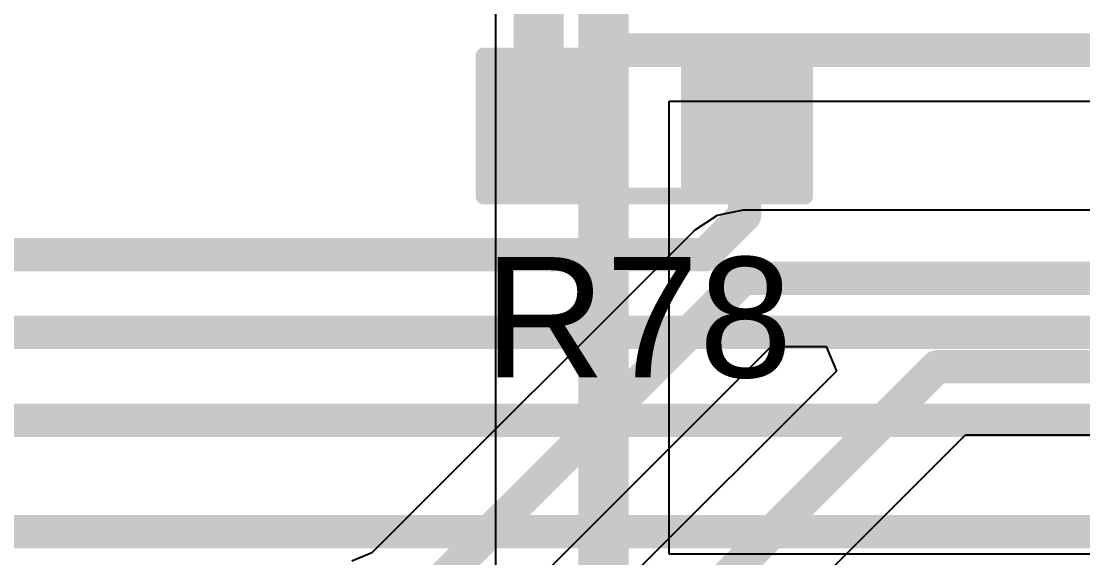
# Model space of a CAD drawing. Header units: inches. Extents: x 0 to 5379, y 0 to 5429.
# Drawn here: x 55.15 to 63.21, y 77.49 to 81.58 of the extents above; entities that cross this region are included whole.
import ezdxf

# ---------------------------------------------------------------- set-up
doc = ezdxf.new("R2010")
doc.units = ezdxf.units.IN
for name, color, linetype in [('PWR', 156, 'Continuous'), ('SIG 01', 90, 'Continuous'), ('Top Layer', 1, 'Continuous'), ('Top Overlay', 2, 'Continuous'), ('Top Paste', 8, 'Continuous'), ('Top Solder', 216, 'Continuous')]:
    doc.layers.add(name, color=color, linetype=linetype)
doc.styles.add('Arial', font='', dxfattribs={"height": 0.2})
doc.styles.get('Arial').set_extended_font_data('Arial')

# ---------------------------------------------------------------- blocks, each defined once
blk = doc.blocks.new('R___0603_661')
at = {"layer": 'Top Layer'}
for points in [[(-0.381, 0.4445), (-0.381, -0.4445), (-1.143, -0.4445), (-1.143, 0.4445)], [(1.143, 0.4445), (1.143, -0.4445), (0.381, -0.4445), (0.381, 0.4445)]]:
    blk.add_hatch(color=1, dxfattribs=at).paths.add_polyline_path(points)
at = {"layer": 'Top Paste'}
for points in [[(-0.381, 0.4445), (-0.381, -0.4445), (-1.143, -0.4445), (-1.143, 0.4445)], [(1.143, 0.4445), (1.143, -0.4445), (0.381, -0.4445), (0.381, 0.4445)]]:
    blk.add_hatch(color=8, dxfattribs=at).paths.add_polyline_path(points)
at = {"layer": 'Top Solder'}
for points in [[(-0.2794, 0.5461), (-0.2794, -0.5461), (-1.2446, -0.5461), (-1.2446, 0.5461)], [(1.2446, 0.5461), (1.2446, -0.5461), (0.2794, -0.5461), (0.2794, 0.5461)]]:
    blk.add_hatch(color=216, dxfattribs=at).paths.add_polyline_path(points)
at = {"layer": 'Top Overlay'}
for points in [[(1.2192, 0.5334, 0.127, 0.127, 0), (-1.2192, 0.5334, 0.127, 0.127, 0)], [(-1.2192, 0.5334, 0.127, 0.127, 0), (-1.2192, -0.5334, 0.127, 0.127, 0)], [(1.2192, 0.5334, 0.127, 0.127, 0), (1.2192, -0.5334, 0.127, 0.127, 0)], [(1.2192, -0.5334, 0.127, 0.127, 0), (-1.2192, -0.5334, 0.127, 0.127, 0)]]:
    blk.add_lwpolyline(points, format="xyseb", dxfattribs=at)
for points in [[(-1.25095, 0.5334, 0.0635, 0.0635, 1), (-1.18745, 0.5334, 0.0635, 0.0635, 1)], [(-1.25095, 0.5334, 0.0635, 0.0635, 1), (-1.18745, 0.5334, 0.0635, 0.0635, 1)], [(1.18745, 0.5334, 0.0635, 0.0635, 1), (1.25095, 0.5334, 0.0635, 0.0635, 1)], [(1.18745, 0.5334, 0.0635, 0.0635, 1), (1.25095, 0.5334, 0.0635, 0.0635, 1)], [(-1.25095, -0.5334, 0.0635, 0.0635, 1), (-1.18745, -0.5334, 0.0635, 0.0635, 1)], [(-1.25095, -0.5334, 0.0635, 0.0635, 1), (-1.18745, -0.5334, 0.0635, 0.0635, 1)], [(1.18745, -0.5334, 0.0635, 0.0635, 1), (1.25095, -0.5334, 0.0635, 0.0635, 1)], [(1.18745, -0.5334, 0.0635, 0.0635, 1), (1.25095, -0.5334, 0.0635, 0.0635, 1)]]:
    blk.add_lwpolyline(points, format="xyseb", close=True, dxfattribs=at)

msp = doc.modelspace()

# ---------------------------------------------------------------- linework, layer by layer
at = {"layer": 'PWR'}
for p, q in [((58.7502, 97.5106), (58.7502, 75.2356)), ((60.071, 77.5208), (60.071, 80.9672)), ((60.071, 80.9672), (76.9761, 80.9672)), ((109.8221, 77.5208), (60.071, 77.5208))]:
    msp.add_line(p, q, dxfattribs=at)
for points in [[(59.5716, 81.3557, 0.381, 0.381, 0), (59.5716, 97.4236, 0.381, 0.381, 0)], [(59.5716, 59.792, 0.381, 0.381, 0), (59.5716, 81.3557, 0.381, 0.381, 0)], [(59.5716, 81.3557, 0.254, 0.254, 0), (77.2246, 81.3557, 0.254, 0.254, 0)]]:
    msp.add_lwpolyline(points, format="xyseb", dxfattribs=at)
for points in [[(59.4764, 81.3557, 0.1905, 0.1905, 1), (59.6669, 81.3557, 0.1905, 0.1905, 1)], [(59.4764, 81.3557, 0.1905, 0.1905, 1), (59.6669, 81.3557, 0.1905, 0.1905, 1)], [(59.5081, 81.3557, 0.127, 0.127, 1), (59.6351, 81.3557, 0.127, 0.127, 1)]]:
    msp.add_lwpolyline(points, format="xyseb", close=True, dxfattribs=at)
at = {"layer": 'SIG 01'}
for p, q in [((60.6324, 80.1374), (60.4342, 80.0979)), ((97.4935, 80.1374), (60.6324, 80.1374)), ((60.6324, 80.1374), (60.6324, 80.1374)), ((60.4342, 80.0979), (60.2662, 79.9856)), ((60.2662, 79.9856), (57.8113, 77.5308)), ((58.5438, 76.7983), (60.8469, 79.1014)), ((60.8469, 79.1014), (61.2633, 79.1014)), ((61.2633, 79.1014), (61.341, 78.9137)), ((61.341, 78.9137), (57.8113, 75.384)), ((59.271, 75.3787), (62.3214, 78.4291)), ((62.3214, 78.4291), (66.6361, 78.4291)), ((57.8113, 77.5308), (57.6591, 77.4677))]:
    msp.add_line(p, q, dxfattribs=at)
for points in [[(57.9882, 76.9752, 0.254, 0.254, 0), (60.6324, 79.6194, 0.254, 0.254, 0)], [(60.6324, 79.6194, 0.254, 0.254, 0), (97.4935, 79.6194, 0.254, 0.254, 0)], [(57.9882, 74.8284, 0.254, 0.254, 0), (62.1069, 78.9471, 0.254, 0.254, 0)], [(62.1069, 78.9471, 0.254, 0.254, 0), (96.1273, 78.9471, 0.254, 0.254, 0)]]:
    msp.add_lwpolyline(points, format="xyseb", dxfattribs=at)
for points in [[(60.5689, 79.6194, 0.127, 0.127, 1), (60.6959, 79.6194, 0.127, 0.127, 1)], [(60.5689, 79.6194, 0.127, 0.127, 1), (60.6959, 79.6194, 0.127, 0.127, 1)], [(62.0434, 78.9471, 0.127, 0.127, 1), (62.1704, 78.9471, 0.127, 0.127, 1)], [(62.0434, 78.9471, 0.127, 0.127, 1), (62.1704, 78.9471, 0.127, 0.127, 1)]]:
    msp.add_lwpolyline(points, format="xyseb", close=True, dxfattribs=at)
at = {"layer": 'Top Layer'}
for points in [[(59.0791, 80.8195, 0.381, 0.381, 0), (59.0791, 82.0853, 0.381, 0.381, 0)], [(59.0791, 80.8195, 0.381, 0.381, 0), (59.12, 80.7786, 0.381, 0.381, 0)], [(60.644, 80.1004, 0.254, 0.254, 0), (60.644, 80.7786, 0.254, 0.254, 0)], [(60.343, 79.7994, 0.254, 0.254, 0), (60.644, 80.1004, 0.254, 0.254, 0)], [(45.611, 79.7994, 0.254, 0.254, 0), (60.343, 79.7994, 0.254, 0.254, 0)], [(46.1759, 79.2086, 0.254, 0.254, 0), (66.2548, 79.2086, 0.254, 0.254, 0)], [(46.6634, 78.5404, 0.254, 0.254, 0), (72.2669, 78.5404, 0.254, 0.254, 0)], [(50.663, 77.6938, 0.254, 0.254, 0), (76.0158, 77.6938, 0.254, 0.254, 0)]]:
    msp.add_lwpolyline(points, format="xyseb", dxfattribs=at)
for points in [[(58.9839, 80.8195, 0.1905, 0.1905, 1), (59.1744, 80.8195, 0.1905, 0.1905, 1)], [(58.9839, 80.8195, 0.1905, 0.1905, 1), (59.1744, 80.8195, 0.1905, 0.1905, 1)], [(59.0248, 80.7786, 0.1905, 0.1905, 1), (59.2153, 80.7786, 0.1905, 0.1905, 1)], [(60.5805, 80.7786, 0.127, 0.127, 1), (60.7075, 80.7786, 0.127, 0.127, 1)], [(60.5805, 80.1004, 0.127, 0.127, 1), (60.7075, 80.1004, 0.127, 0.127, 1)], [(60.5805, 80.1004, 0.127, 0.127, 1), (60.7075, 80.1004, 0.127, 0.127, 1)], [(60.2795, 79.7994, 0.127, 0.127, 1), (60.4065, 79.7994, 0.127, 0.127, 1)], [(60.2795, 79.7994, 0.127, 0.127, 1), (60.4065, 79.7994, 0.127, 0.127, 1)]]:
    msp.add_lwpolyline(points, format="xyseb", close=True, dxfattribs=at)

# ---------------------------------------------------------------- block references
at = {"rotation": 180}
msp.add_blockref('R___0603_661', (59.882, 80.7786), dxfattribs=at)

# ---------------------------------------------------------------- texts
at = {"layer": 'Top Overlay', "style": 'Arial'}
msp.add_text('R78', height=0.9144, dxfattribs=at).set_placement((58.6633, 78.8671))

doc.saveas('drawing.dxf')
